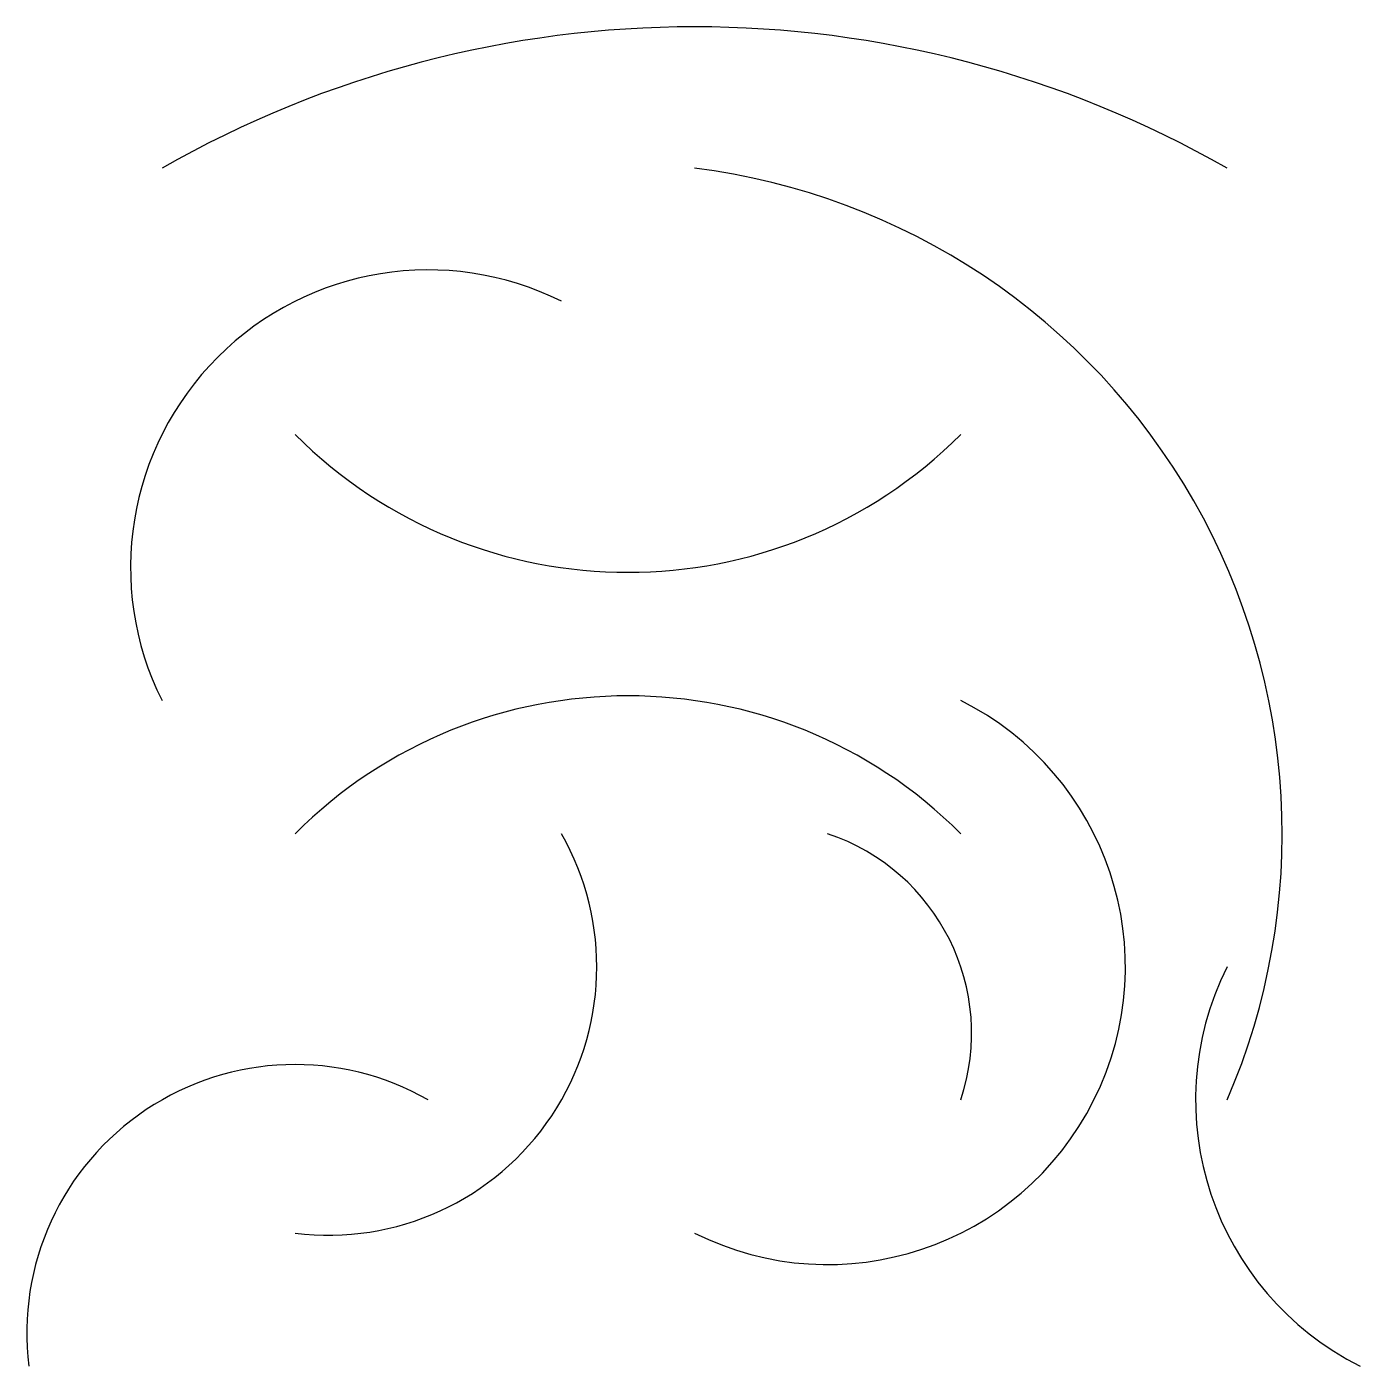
# Model space of a CAD drawing. Header units: millimetres. Extents: x 0 to 100, y 0 to 101.
import ezdxf

# ---------------------------------------------------------------- set-up
doc = ezdxf.new("R2010")
doc.units = ezdxf.units.MM
doc.layers.add('default', color=7, linetype='CONTINUOUS')

msp = doc.modelspace()

# ---------------------------------------------------------------- linework, layer by layer
at = {"layer": 'default', "color": 0, "linetype": 'CONTINUOUS'}
for centre, radius, start, end in [((50, 20), 80.62, 60.2551, 119.7449), ((43.75, 40), 50.39, 336.6148, 82.875), ((30, 60), 22.36, 63.4349, 206.5651), ((45, 95), 35.36, 225, 315), ((45, 15), 35.36, 45, 135), ((60, 30), 22.36, 243.4349, 63.4349), ((22.5, 30), 20.16, 262.875, 29.7449), ((55, 25), 15.81, 341.5651, 71.5651), ((110, 20), 22.36, 153.4349, 243.4349), ((20, 2.5), 20.16, 60.2551, 187.125)]:
    msp.add_arc(centre, radius, start, end, dxfattribs=at)

doc.saveas('drawing.dxf')
